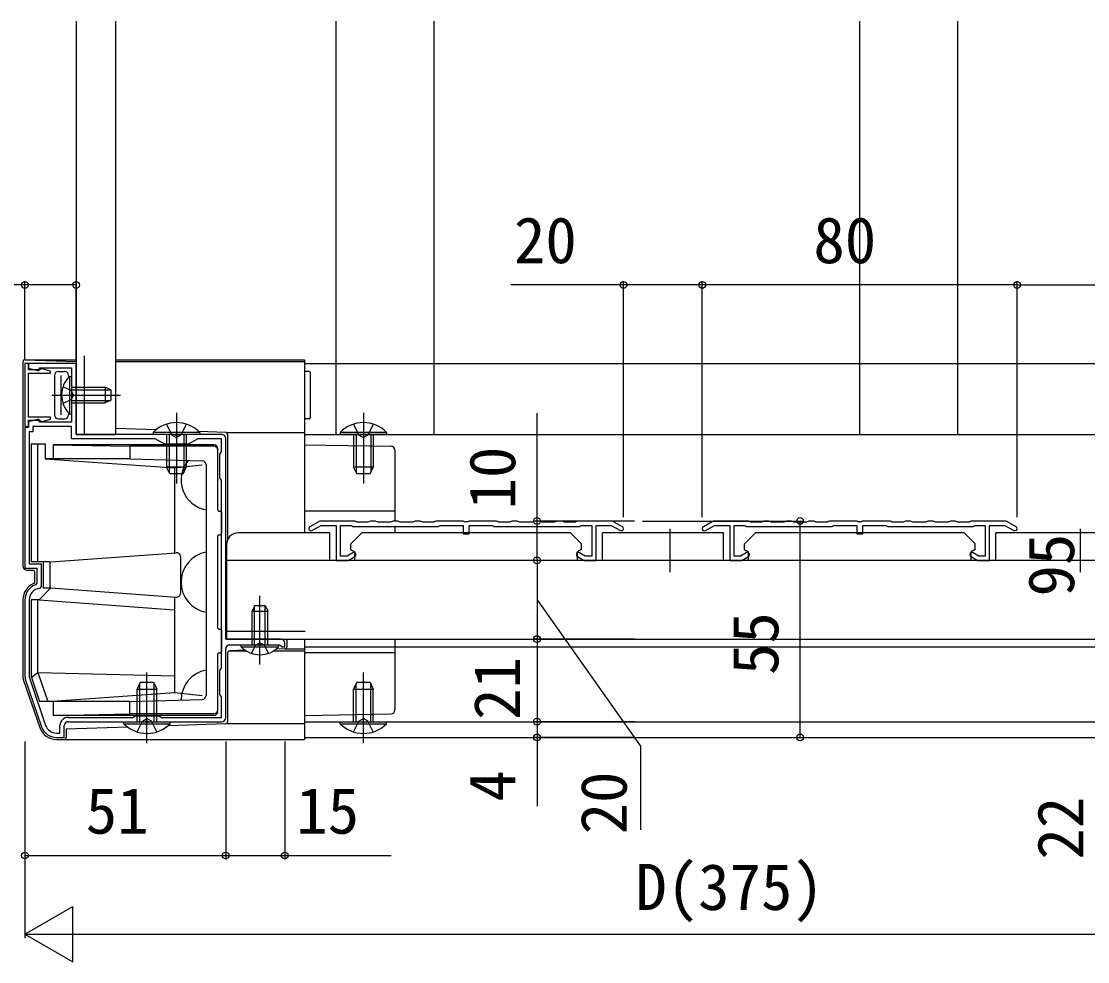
# Model space of a CAD drawing. Units: millimetres, scale not verified. Extents: x -980 to 980, y -1458 to 1451.
# Drawn here: x -637.5 to -366.5, y -437.9 to -198.9 of the extents above; entities that cross this region are included whole.
import ezdxf
from ezdxf.enums import TextEntityAlignment as Align

# ---------------------------------------------------------------- set-up
doc = ezdxf.new("R2010")
doc.units = ezdxf.units.MM
doc.header["$LTSCALE"] = 8
for name, color, linetype in [('0-3_YKK_11', 7, 'Continuous'), ('0-5_YKK_12', 2, 'Continuous'), ('0-6_YKK_13', 4, 'Continuous'), ('0-8_YKK_D', 6, 'Continuous')]:
    doc.layers.add(name, color=color, linetype=linetype)
doc.styles.add('ＭＳ ゴシック', font='')
doc.styles.get('ＭＳ ゴシック').set_extended_font_data('MS Gothic')

msp = doc.modelspace()

# ---------------------------------------------------------------- linework, layer by layer
at = {"layer": '0-3_YKK_11'}
for p, q in [((-585.546, -355.858), (-585.546, -304.858)), ((-562.082, -326.125), (-564.171, -327.331)), ((-484.721, -327.331), (-486.809, -326.125)), ((-462.082, -326.125), (-464.171, -327.331)), ((-384.721, -327.331), (-386.809, -326.125)), ((-636.546, -345.858), (-636.546, -365.358)), ((-635.446, -345.858), (-635.446, -365.358)), ((-571.546, -355.858), (-585.546, -355.858)), ((-585.546, -375.858), (-585.546, -358.358)), ((-636.384, -366.331), (-632.33, -378.155)), ((-635.343, -365.974), (-631.289, -377.798))]:
    msp.add_line(p, q, dxfattribs=at)
for points in [[(-586.546, -303.858), (-597.304, -303.858), (-597.582, -304.045), (-598.509, -304.045), (-598.788, -303.858), (-623.546, -303.858), (-623.546, -285.858), (-635.646, -285.858), (-635.646, -287.024), (-633.034, -287.724), (-632.828, -286.958), (-624.746, -286.958), (-624.746, -293.399), (-624.626, -293.583), (-624.626, -294.132), (-624.746, -294.316), (-624.746, -300.758), (-632.828, -300.758), (-633.034, -299.99), (-635.646, -300.69), (-635.646, -302.057), (-636.546, -302.057), (-636.546, -337.858), (-633.546, -337.858), (-633.546, -341.615), (-633.879, -342.086)], [(-586.646, -363.165), (-586.646, -315.55), (-587.046, -314.858), (-587.046, -308.858), (-586.646, -308.165), (-586.646, -304.958), (-592.621, -304.958), (-595.046, -306.358), (-601.046, -306.358), (-603.471, -304.958), (-624.746, -304.958), (-624.746, -301.858), (-634.546, -301.858), (-634.546, -303.157), (-635.446, -303.157), (-635.446, -336.758), (-632.446, -336.758), (-632.446, -342.481), (-632.887, -342.978)], [(-563.621, -328.284), (-561.324, -326.958), (-557.446, -326.958), (-557.446, -335.858), (-554.407, -335.858), (-552.721, -334.884)], [(-549.396, -326.13), (-549.521, -326.158), (-552.226, -326.158), (-552.486, -326.008), (-552.746, -325.858), (-561.082, -325.858)], [(-553.271, -333.931), (-554.702, -334.758), (-556.346, -334.758), (-556.346, -326.958), (-553.765, -326.958), (-553.506, -327.108), (-553.246, -327.258)], [(-553.246, -327.258), (-531.565, -327.258), (-531.306, -327.108), (-531.046, -326.958), (-525.196, -326.958), (-525.196, -329.158), (-523.696, -329.158), (-523.696, -326.958), (-517.846, -326.958), (-517.586, -327.108), (-517.326, -327.258), (-495.646, -327.258), (-495.386, -327.108), (-495.126, -326.958), (-492.546, -326.958), (-492.546, -334.758), (-494.19, -334.758), (-495.621, -333.931)], [(-543.696, -326.13), (-543.821, -326.158), (-546.771, -326.158), (-546.896, -326.13)], [(-537.996, -326.13), (-538.121, -326.158), (-541.071, -326.158), (-541.196, -326.13)], [(-513.396, -326.13), (-513.521, -326.158), (-516.226, -326.158), (-516.486, -326.008), (-516.746, -325.858), (-523.704, -325.858), (-523.982, -326.045), (-524.909, -326.045), (-525.188, -325.858), (-532.146, -325.858), (-532.406, -326.008), (-532.665, -326.158), (-535.371, -326.158), (-535.496, -326.13)], [(-507.696, -326.13), (-507.821, -326.158), (-510.771, -326.158), (-510.896, -326.13)], [(-501.996, -326.13), (-502.121, -326.158), (-505.071, -326.158), (-505.196, -326.13)], [(-487.809, -325.858), (-496.146, -325.858), (-496.406, -326.008), (-496.665, -326.158), (-499.371, -326.158), (-499.496, -326.13)], [(-496.171, -334.884), (-494.484, -335.858), (-491.446, -335.858), (-491.446, -326.958), (-487.568, -326.958), (-485.271, -328.284)], [(-463.621, -328.284), (-461.324, -326.958), (-457.446, -326.958), (-457.446, -335.858), (-454.407, -335.858), (-452.721, -334.884)], [(-449.396, -326.13), (-449.521, -326.158), (-452.226, -326.158), (-452.486, -326.008), (-452.746, -325.858), (-461.082, -325.858)], [(-453.271, -333.931), (-454.702, -334.758), (-456.346, -334.758), (-456.346, -326.958), (-453.765, -326.958), (-453.506, -327.108), (-453.246, -327.258)], [(-453.246, -327.258), (-431.565, -327.258), (-431.306, -327.108), (-431.046, -326.958), (-425.196, -326.958), (-425.196, -329.158), (-423.696, -329.158), (-423.696, -326.958), (-417.846, -326.958), (-417.586, -327.108), (-417.326, -327.258), (-395.646, -327.258), (-395.386, -327.108), (-395.126, -326.958), (-392.546, -326.958), (-392.546, -334.758), (-394.19, -334.758), (-395.621, -333.931)], [(-443.696, -326.13), (-443.821, -326.158), (-446.771, -326.158), (-446.896, -326.13)], [(-437.996, -326.13), (-438.121, -326.158), (-441.071, -326.158), (-441.196, -326.13)], [(-413.396, -326.13), (-413.521, -326.158), (-416.226, -326.158), (-416.486, -326.008), (-416.746, -325.858), (-423.704, -325.858), (-423.982, -326.045), (-424.909, -326.045), (-425.188, -325.858), (-432.146, -325.858), (-432.406, -326.008), (-432.665, -326.158), (-435.371, -326.158), (-435.496, -326.13)], [(-407.696, -326.13), (-407.821, -326.158), (-410.771, -326.158), (-410.896, -326.13)], [(-401.996, -326.13), (-402.121, -326.158), (-405.071, -326.158), (-405.196, -326.13)], [(-387.809, -325.858), (-396.146, -325.858), (-396.406, -326.008), (-396.665, -326.158), (-399.371, -326.158), (-399.496, -326.13)], [(-396.171, -334.884), (-394.484, -335.858), (-391.446, -335.858), (-391.446, -326.958), (-387.568, -326.958), (-385.271, -328.284)], [(-584.546, -357.358), (-571.846, -357.358), (-571.55, -357.608), (-571.254, -357.858), (-570.546, -357.858), (-570.546, -356.858)], [(-625.546, -375.758), (-609.239, -375.758), (-608.546, -375.358), (-602.546, -375.358), (-601.853, -375.758), (-586.646, -375.758), (-586.646, -370.55), (-587.046, -369.858), (-587.046, -363.858), (-586.646, -363.165)], [(-628.546, -380.858), (-626.546, -380.858), (-626.546, -377.858)], [(-628.546, -379.758), (-627.646, -379.758), (-627.646, -377.858)], [(-625.546, -376.858), (-606.065, -376.858), (-605.806, -376.708), (-605.286, -376.708), (-605.026, -376.858), (-586.546, -376.858)]]:
    msp.add_lwpolyline(points, dxfattribs=at)
msp.add_lwpolyline([(-636.546, -285.858), (-636.546, -301.858), (-635.646, -301.858), (-635.646, -300.258), (-632.765, -300.258), (-632.506, -300.408), (-632.168, -300.547), (-630.017, -299.971), (-630.085, -299.458), (-635.646, -299.458), (-635.646, -288.258), (-630.085, -288.258), (-630.017, -287.744), (-632.168, -287.168), (-632.506, -287.308), (-632.765, -287.458), (-635.646, -287.458), (-635.646, -285.858)], close=True, dxfattribs=at)
for centre, radius, start, end in [((-586.546, -304.858), 1, 0.00001, 89.99999), ((-563.896, -327.808), 0.55, 119.99999, 300.00001), ((-561.082, -327.858), 2, 89.99998, 120), ((-548.146, -328.858), 3, 65.38003, 114.61997), ((-542.446, -328.858), 3, 65.38003, 114.61997), ((-536.746, -328.858), 3, 65.38003, 114.61997), ((-512.146, -328.858), 3, 65.38003, 114.61997), ((-506.446, -328.858), 3, 65.38003, 114.61997), ((-500.746, -328.858), 3, 65.38003, 114.61997), ((-487.809, -327.858), 2, 60, 90.00002), ((-484.996, -327.808), 0.55, 239.99999, 60.00001), ((-463.896, -327.808), 0.55, 119.99999, 300.00001), ((-461.082, -327.858), 2, 89.99998, 120), ((-448.146, -328.858), 3, 65.38003, 114.61997), ((-442.446, -328.858), 3, 65.38003, 114.61997), ((-436.746, -328.858), 3, 65.38003, 114.61997), ((-412.146, -328.858), 3, 65.38003, 114.61997), ((-406.446, -328.858), 3, 65.38003, 114.61997), ((-400.746, -328.858), 3, 65.38003, 114.61997), ((-387.809, -327.858), 2, 60, 90.00002), ((-384.996, -327.808), 0.55, 239.99999, 60.00001), ((-552.996, -334.408), 0.55, 299.99999, 120.00001), ((-495.896, -334.408), 0.55, 59.99999, 240.00001), ((-452.996, -334.408), 0.55, 299.99999, 120.00001), ((-395.896, -334.408), 0.55, 59.99999, 240.00001), ((-632.546, -345.858), 4, 109.47123, 179.99998), ((-632.546, -345.858), 2.9, 96.75611, 180), ((-584.546, -358.358), 1, 90.00001, 179.99999), ((-571.546, -356.858), 1, 0.00001, 89.99999), ((-633.546, -365.358), 3, 180, 198.92462), ((-633.546, -365.358), 1.9, 180.00004, 198.92466), ((-625.546, -377.858), 2.1, 90.00001, 179.99999), ((-586.546, -375.858), 1, 270.00001, 359.99999), ((-628.546, -376.858), 4, 198.92464, 270), ((-628.546, -376.858), 2.9, 198.92465, 270), ((-625.546, -377.858), 1, 90.00001, 179.99999)]:
    msp.add_arc(centre, radius, start, end, dxfattribs=at)
at = {"layer": '0-5_YKK_12'}
for p, q in [((-623.546, -198.858), (-623.546, -303.858)), ((-613.546, -198.858), (-613.546, -303.858)), ((-557.546, -198.858), (-557.546, -303.858)), ((-424.546, -198.858), (-424.546, -303.858)), ((-621.546, -283.858), (-621.546, -303.858)), ((-565.546, -285.858), (-565.546, -328.858)), ((-532.546, -285.858), (-424.546, -285.858)), ((-623.546, -303.858), (-613.546, -303.858)), ((-565.546, -303.858), (-261.546, -303.858)), ((-472.665, -327.808), (-472.665, -338.844)), ((-368.446, -327.808), (-368.446, -338.844)), ((-559.046, -328.858), (-582.346, -328.858)), ((-559.046, -335.858), (-559.046, -328.858)), ((-553.746, -331.658), (-550.946, -328.858)), ((-497.946, -328.858), (-550.946, -328.858)), ((-495.146, -331.658), (-497.946, -328.858)), ((-459.046, -328.858), (-489.846, -328.858)), ((-489.846, -335.858), (-489.846, -328.858)), ((-459.046, -335.858), (-459.046, -328.858)), ((-453.746, -331.658), (-450.946, -328.858)), ((-397.946, -328.858), (-450.946, -328.858)), ((-395.146, -331.658), (-397.946, -328.858)), ((-359.046, -328.858), (-389.846, -328.858)), ((-389.846, -335.858), (-389.846, -328.858)), ((-585.346, -331.858), (-585.346, -355.858)), ((-553.746, -333.08), (-553.746, -331.658)), ((-553.746, -333.08), (-552.746, -333.658)), ((-495.146, -333.08), (-496.146, -333.658)), ((-495.146, -333.08), (-495.146, -331.658)), ((-453.746, -333.08), (-453.746, -331.658)), ((-453.746, -333.08), (-452.746, -333.658)), ((-395.146, -333.08), (-396.146, -333.658)), ((-395.146, -333.08), (-395.146, -331.658)), ((-263.546, -335.858), (-585.346, -335.858)), ((-552.746, -335.858), (-552.746, -333.658)), ((-496.146, -335.858), (-496.146, -333.658)), ((-452.746, -335.858), (-452.746, -333.658)), ((-396.146, -335.858), (-396.146, -333.658)), ((-585.346, -353.858), (-565.346, -353.858)), ((-565.546, -355.858), (-565.546, -380.858)), ((-565.546, -355.858), (-284.046, -355.858)), ((-565.546, -357.858), (-284.874, -357.858)), ((-565.546, -376.858), (-261.546, -376.858)), ((-565.546, -380.858), (-261.546, -380.858))]:
    msp.add_line(p, q, dxfattribs=at)
for points in [[(-557.546, -303.858), (-532.546, -303.858), (-532.546, -198.858)], [(-424.546, -303.858), (-399.546, -303.858), (-399.546, -198.858)], [(-565.546, -285.858), (-557.546, -285.858), (-532.546, -285.858)], [(-424.546, -285.858), (-399.546, -285.858), (-290.646, -285.858)], [(-585.346, -355.858), (-263.546, -355.858), (-263.546, -331.858)]]:
    msp.add_lwpolyline(points, dxfattribs=at)
msp.add_arc((-582.346, -331.858), 3, 90, 180, dxfattribs=at)
at = {"layer": '0-6_YKK_13'}
for p, q in [((-637.046, -285.375), (-637.046, -337.358)), ((-636.546, -284.875), (-623.546, -284.875)), ((-636.528, -284.876), (-623.546, -285.329)), ((-613.546, -284.875), (-565.546, -284.875)), ((-613.546, -285.346), (-565.546, -285.346)), ((-565.546, -284.875), (-565.546, -328.858)), ((-629.049, -288.858), (-629.049, -298.858)), ((-628.049, -287.858), (-626.484, -287.858)), ((-627.36, -298.858), (-627.36, -288.858)), ((-625.484, -288.858), (-625.484, -289.344)), ((-625.255, -289.108), (-624.746, -289.108)), ((-624.746, -289.108), (-624.746, -298.608)), ((-564.246, -287.858), (-565.546, -287.858)), ((-564.046, -288.058), (-564.046, -299.658)), ((-624.746, -292.512), (-614.837, -292.512)), ((-614.746, -292.558), (-616.146, -291.858)), ((-614.746, -292.558), (-614.746, -295.158)), ((-629.746, -293.858), (-612.246, -293.858)), ((-624.746, -295.203), (-614.837, -295.203)), ((-614.746, -295.158), (-616.146, -295.858)), ((-624.746, -295.858), (-616.146, -295.858)), ((-628.049, -299.858), (-626.484, -299.858)), ((-625.484, -298.371), (-625.484, -298.858)), ((-598.046, -298.358), (-598.046, -316.358)), ((-564.246, -299.858), (-565.546, -299.858)), ((-550.546, -298.358), (-550.546, -316.358)), ((-603.263, -302.721), (-613.546, -302.362)), ((-585.528, -303.341), (-592.398, -303.101)), ((-592.146, -303.349), (-592.146, -303.858)), ((-585.416, -303.358), (-565.546, -303.358)), ((-544.646, -303.349), (-544.646, -303.858)), ((-592.146, -303.858), (-603.946, -303.858)), ((-600.546, -303.858), (-600.546, -312.158)), ((-599.892, -303.858), (-599.892, -313.548)), ((-596.2, -303.858), (-596.2, -313.548)), ((-585.046, -303.84), (-585.046, -330.55)), ((-544.646, -303.858), (-556.446, -303.858)), ((-553.046, -303.858), (-553.046, -312.158)), ((-552.392, -303.858), (-552.392, -313.548)), ((-548.7, -303.858), (-548.7, -313.548)), ((-634.946, -306.258), (-631.381, -306.258)), ((-634.946, -306.258), (-634.946, -336.258)), ((-633.257, -336.258), (-633.257, -306.258)), ((-629.398, -306.467), (-629.398, -310.059)), ((-588.546, -306.467), (-629.398, -306.467)), ((-629.398, -306.467), (-609.934, -306.859)), ((-609.934, -306.859), (-609.934, -310.059)), ((-588.546, -306.859), (-609.934, -306.859)), ((-587.546, -323.058), (-587.546, -307.467)), ((-565.546, -306.458), (-543.528, -306.842)), ((-542.546, -307.842), (-542.546, -325.859)), ((-609.934, -310.059), (-631.381, -310.059)), ((-609.934, -310.059), (-591.518, -310.573)), ((-598.59, -312.347), (-591.546, -311.573)), ((-590.546, -311.573), (-590.546, -370.196)), ((-599.746, -313.858), (-600.546, -312.158)), ((-596.346, -313.858), (-599.746, -313.858)), ((-598.59, -312.347), (-598.59, -333.941)), ((-596.346, -313.858), (-595.546, -312.158)), ((-552.246, -313.858), (-553.046, -312.158)), ((-548.846, -313.858), (-552.246, -313.858)), ((-548.846, -313.858), (-548.046, -312.158)), ((-587.246, -323.358), (-586.946, -323.358)), ((-586.646, -323.658), (-586.646, -329.058)), ((-542.546, -323.358), (-565.546, -323.358)), ((-542.546, -327.258), (-542.546, -328.858)), ((-587.546, -353.058), (-587.546, -329.658)), ((-587.246, -329.358), (-586.946, -329.358)), ((-629.936, -336.258), (-598.094, -333.905)), ((-597.02, -334.902), (-597.02, -344.213)), ((-636.046, -338.358), (-634.546, -338.358)), ((-630.257, -336.258), (-634.946, -336.258)), ((-631.946, -336.258), (-631.946, -342.858)), ((-630.257, -336.258), (-630.257, -342.858)), ((-634.046, -341.275), (-634.046, -338.858)), ((-629.936, -342.858), (-632.936, -345.858)), ((-631.946, -342.858), (-630.257, -342.858)), ((-629.936, -342.858), (-598.094, -345.21)), ((-637.046, -345.858), (-637.046, -365.791)), ((-634.946, -345.858), (-634.946, -365.258)), ((-632.936, -345.858), (-634.946, -345.858)), ((-633.257, -364.32), (-633.257, -345.858)), ((-632.936, -345.858), (-598.59, -348.431)), ((-598.59, -345.174), (-598.59, -369.422)), ((-576.846, -362.358), (-576.846, -344.858)), ((-578.146, -347.358), (-578.846, -348.758)), ((-578.192, -357.358), (-578.192, -347.449)), ((-578.146, -347.358), (-575.546, -347.358)), ((-575.546, -347.358), (-574.846, -348.758)), ((-575.5, -357.358), (-575.5, -347.449)), ((-574.846, -357.358), (-574.846, -348.758)), ((-587.246, -353.358), (-586.946, -353.358)), ((-586.646, -353.658), (-586.646, -359.058)), ((-581.596, -357.866), (-581.596, -357.358)), ((-581.596, -357.358), (-572.096, -357.358)), ((-570.046, -355.858), (-570.046, -357.875)), ((-565.546, -355.858), (-565.546, -381.358)), ((-542.546, -355.858), (-542.546, -373.873)), ((-587.546, -374.058), (-587.546, -359.658)), ((-587.246, -359.358), (-586.946, -359.358)), ((-585.046, -359.364), (-585.046, -376.866)), ((-584.676, -358.881), (-580.318, -358.881)), ((-580.562, -358.725), (-584.563, -358.865)), ((-573.374, -358.881), (-565.546, -358.881)), ((-570.528, -358.374), (-572.753, -358.452)), ((-570.416, -358.358), (-565.546, -358.358)), ((-542.546, -359.358), (-565.546, -359.358)), ((-634.946, -365.591), (-633.257, -364.32)), ((-633.257, -364.32), (-630.723, -371.709)), ((-633.257, -364.32), (-598.59, -365.198)), ((-605.546, -382.358), (-605.546, -364.358)), ((-550.546, -382.358), (-550.546, -364.358)), ((-636.992, -366.115), (-632.802, -378.319)), ((-634.838, -365.906), (-632.848, -371.709)), ((-607.246, -366.858), (-608.046, -368.558)), ((-607.392, -376.858), (-607.392, -367.167)), ((-607.246, -366.858), (-603.846, -366.858)), ((-603.846, -366.858), (-603.046, -368.558)), ((-603.7, -376.858), (-603.7, -367.167)), ((-552.246, -366.858), (-553.046, -368.558)), ((-552.392, -376.858), (-552.392, -367.167)), ((-552.246, -366.858), (-548.846, -366.858)), ((-550.546, -376.06), (-550.546, -367.233)), ((-548.846, -366.858), (-548.046, -368.558)), ((-548.7, -376.858), (-548.7, -367.167)), ((-630.723, -371.709), (-598.59, -369.422)), ((-603.046, -376.858), (-603.046, -368.558)), ((-598.59, -369.422), (-591.546, -370.196)), ((-548.046, -376.858), (-548.046, -368.558)), ((-629.398, -371.709), (-629.398, -373.509)), ((-629.398, -371.709), (-629.398, -375.267)), ((-609.934, -371.709), (-591.518, -371.195)), ((-629.398, -375.267), (-609.934, -374.875)), ((-588.546, -375.267), (-629.398, -375.267)), ((-588.546, -374.875), (-609.934, -374.875)), ((-565.546, -375.258), (-543.528, -374.873)), ((-611.446, -377.366), (-611.446, -376.858)), ((-611.446, -376.858), (-599.646, -376.858)), ((-585.537, -377.375), (-600.201, -377.887)), ((-585.046, -377.358), (-565.546, -377.358)), ((-556.446, -377.366), (-556.446, -376.858)), ((-556.446, -376.858), (-544.646, -376.858)), ((-628.546, -381.358), (-626.537, -381.322)), ((-628.546, -381.358), (-565.546, -381.358))]:
    msp.add_line(p, q, dxfattribs=at)
for points in [[(-625.255, -289.108), (-625.255, -298.608), (-624.746, -298.608)], [(-626.889, -291.708), (-624.829, -292.713), (-624.22, -293.858)], [(-624.746, -291.858), (-616.146, -291.858), (-616.146, -295.858)], [(-626.889, -296.008), (-624.829, -295.003), (-624.22, -293.858)], [(-592.146, -303.349), (-603.946, -303.349), (-603.946, -303.858)], [(-600.546, -301.246), (-599.191, -304.024), (-598.046, -304.633)], [(-595.546, -301.246), (-596.901, -304.024), (-598.046, -304.633)], [(-544.646, -303.349), (-556.446, -303.349), (-556.446, -303.858)], [(-553.046, -301.246), (-551.691, -304.024), (-550.546, -304.633)], [(-548.046, -301.246), (-549.401, -304.024), (-550.546, -304.633)], [(-595.546, -303.858), (-595.546, -312.158), (-600.546, -312.158)], [(-548.046, -303.858), (-548.046, -312.158), (-553.046, -312.158)], [(-631.381, -306.258), (-631.381, -310.059), (-598.59, -312.347)], [(-578.846, -357.358), (-578.846, -348.758), (-574.846, -348.758)], [(-581.596, -357.866), (-572.096, -357.866), (-572.096, -357.358)], [(-578.996, -359.501), (-577.991, -357.441), (-576.846, -356.832)], [(-574.696, -359.501), (-575.701, -357.441), (-576.846, -356.832)], [(-608.046, -376.858), (-608.046, -368.558), (-603.046, -368.558)], [(-553.046, -376.858), (-553.046, -368.558), (-548.046, -368.558)], [(-609.934, -374.709), (-609.934, -371.709), (-632.848, -371.709)], [(-608.046, -379.469), (-606.691, -376.691), (-605.546, -376.082)], [(-603.046, -379.469), (-604.401, -376.691), (-605.546, -376.082)], [(-553.046, -379.469), (-551.691, -376.691), (-550.546, -376.082)], [(-548.046, -379.469), (-549.401, -376.691), (-550.546, -376.082)], [(-610.441, -378.244), (-626.046, -378.789), (-626.046, -380.823)], [(-611.446, -377.366), (-599.646, -377.366), (-599.646, -376.858)], [(-556.446, -377.366), (-544.646, -377.366), (-544.646, -376.858)]]:
    msp.add_lwpolyline(points, dxfattribs=at)
for centre, radius, start, end in [((-636.546, -285.375), 0.5, 88, 180), ((-628.049, -288.858), 1, 90, 180), ((-620.584, -293.858), 6.661, 134.51496, 225.48504), ((-626.484, -288.858), 1, 0, 90), ((-564.246, -288.058), 0.2, 0, 90), ((-628.049, -298.858), 1, 180, 270), ((-626.484, -298.858), 1, 270, 0), ((-564.246, -299.658), 0.2, 270, 0), ((-598.046, -309.09), 8.232, 44.2189, 135.7811), ((-585.546, -303.84), 0.5, 0, 88), ((-550.546, -309.09), 8.232, 44.2189, 135.7811), ((-588.546, -307.467), 1, 0, 90), ((-588.546, -307.859), 1, 0, 90), ((-543.546, -307.842), 1, 0, 89), ((-589.089, -315.408), 7.779, 140.62699, 259.20832), ((-591.546, -311.573), 1, 0, 88.40043), ((-587.246, -323.058), 0.3, 180, 270), ((-586.946, -323.658), 0.3, 0, 90), ((-587.246, -329.658), 0.3, 90, 180), ((-586.946, -329.058), 0.3, 270, 0), ((-598.02, -334.902), 1, 0, 94.22599), ((-589.089, -341.408), 7.779, 100.79168, 259.20832), ((-636.046, -337.358), 1, 180, 270), ((-634.546, -338.858), 0.5, 0, 90), ((-634.546, -341.275), 0.5, 293.57818, 0), ((-632.546, -345.858), 4.5, 113.57818, 180), ((-598.02, -344.213), 1, 265.77401, 0), ((-587.246, -353.058), 0.3, 180, 270), ((-586.946, -353.658), 0.3, 0, 90), ((-587.246, -359.658), 0.3, 90, 180), ((-586.946, -359.058), 0.3, 270, 0), ((-584.546, -359.364), 0.5, 92, 180), ((-576.846, -353.196), 6.661, 224.51496, 315.48504), ((-570.546, -357.875), 0.5, 272, 0), ((-632.946, -365.258), 2, 180, 198.92464), ((-589.089, -371.408), 7.779, 100.79168, 179.53369), ((-636.046, -365.791), 1, 180, 198.94834), ((-591.546, -370.196), 1, 271.59957, 0), ((-588.546, -373.875), 1, 270, 0), ((-543.546, -373.873), 1, 271, 0), ((-588.546, -374.267), 1, 270, 0), ((-628.546, -376.858), 4.5, 198.92464, 270), ((-605.546, -371.625), 8.232, 224.2189, 315.7811), ((-585.546, -376.866), 0.5, 271, 0), ((-550.546, -371.625), 8.232, 224.2189, 315.7811), ((-626.546, -380.823), 0.5, 271, 0)]:
    msp.add_arc(centre, radius, start, end, dxfattribs=at)
at = {"layer": '0-8_YKK_D'}
for p, q in [((-636.546, -284.858), (-636.546, -264.858)), ((-623.546, -284.858), (-623.546, -264.858)), ((-484.446, -324.858), (-484.446, -264.858)), ((-464.446, -324.858), (-464.446, -264.858)), ((-464.446, -324.858), (-464.446, -264.858)), ((-384.446, -324.858), (-384.446, -264.858)), ((-384.446, -324.858), (-384.446, -264.858)), ((-384.446, -265.858), (-464.446, -265.858)), ((-481.665, -325.858), (-507.446, -325.858)), ((-479.665, -325.858), (-438.596, -325.858)), ((-439.596, -380.858), (-439.596, -325.858)), ((-481.665, -335.858), (-507.446, -335.858)), ((-481.665, -335.858), (-507.446, -335.858)), ((-506.446, -335.858), (-506.446, -355.858)), ((-481.665, -355.858), (-507.446, -355.858)), ((-481.665, -355.858), (-507.446, -355.858)), ((-506.446, -355.858), (-506.446, -376.858)), ((-481.665, -376.858), (-507.446, -376.858)), ((-481.665, -376.858), (-507.446, -376.858)), ((-636.546, -381.858), (-636.546, -411.858)), ((-636.546, -381.858), (-636.546, -431.858)), ((-585.546, -381.858), (-585.546, -411.858)), ((-585.546, -381.858), (-585.546, -411.858)), ((-570.546, -381.858), (-570.546, -411.858)), ((-481.665, -380.858), (-507.446, -380.858)), ((-479.665, -380.858), (-438.596, -380.858)), ((-636.546, -410.858), (-585.546, -410.858)), ((-636.546, -430.858), (-624.421, -423.858)), ((-624.421, -437.858), (-624.421, -423.858)), ((-636.546, -430.858), (-624.421, -437.858)), ((-636.546, -430.858), (-612.297, -430.858)), ((-622.546, -430.858), (-275.546, -430.858))]:
    msp.add_line(p, q, dxfattribs=at)
for points in [[(-623.546, -265.858), (-636.546, -265.858), (-663.582, -265.858)], [(-464.446, -265.858), (-484.446, -265.858), (-513.119, -265.858)], [(-384.446, -265.858), (-364.446, -265.858), (-335.773, -265.858)], [(-506.446, -335.858), (-506.446, -325.858), (-506.446, -298.458)], [(-506.446, -345.858), (-480.124, -383.043), (-480.124, -404.316)], [(-506.446, -376.858), (-506.446, -380.858), (-506.446, -398.348)], [(-585.546, -410.858), (-570.546, -410.858), (-543.509, -410.858)]]:
    msp.add_lwpolyline(points, dxfattribs=at)
for centre in [(-636.546, -265.858), (-623.546, -265.858), (-484.446, -265.858), (-464.446, -265.858), (-464.446, -265.858), (-384.446, -265.858), (-384.446, -265.858), (-506.446, -325.858), (-439.596, -325.858), (-506.446, -335.858), (-506.446, -335.858), (-506.446, -355.858), (-506.446, -355.858), (-506.446, -376.858), (-506.446, -376.858), (-506.446, -380.858), (-439.596, -380.858), (-636.546, -410.858), (-585.546, -410.858), (-585.546, -410.858), (-570.546, -410.858)]:
    msp.add_circle(centre, 0.85, dxfattribs=at)

# ---------------------------------------------------------------- texts
at = {"layer": '0-8_YKK_D', "style": 'ＭＳ ゴシック'}
for s, p in [('20', (-512.3, -263.858)), ('80', (-436.219, -263.858)), ('51', (-621.091, -408.858)), ('15', (-567.6, -408.858)), ('D(375)', (-481.455, -428.239))]:
    msp.add_text(s, height=11.73, dxfattribs=at).set_placement(p, align=Align.BOTTOM_LEFT)
for s, p in [('10', (-508.446, -322.912)), ('95', (-366.446, -345.039)), ('55', (-441.596, -364.994)), ('21', (-507.246, -376.403)), ('4', (-508.446, -397.167)), ('20', (-480.124, -405.497)), ('22', (-364.096, -411.907))]:
    msp.add_text(s, height=11.73, rotation=90, dxfattribs=at).set_placement(p, align=Align.BOTTOM_LEFT)

doc.saveas('drawing.dxf')
